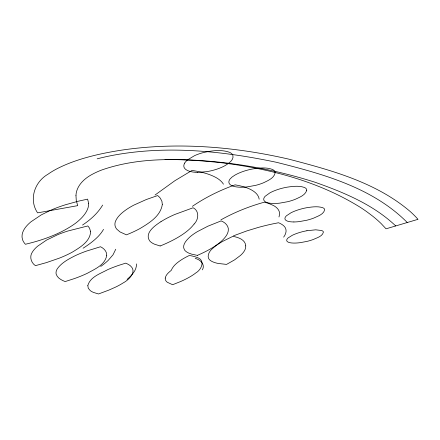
<?xml version="1.0" encoding="UTF-8"?>
<svg xmlns="http://www.w3.org/2000/svg" width="440" height="440" viewBox="0 0 440 440"><rect width="100%" height="100%" fill="white"/><g stroke="black" fill="none" stroke-linecap="round" stroke-linejoin="round"><path stroke-width="0.66" d="M278.982 216.964L279.543 214.583A73.788 23.073 -11.6 0 0 273.669 205.618L268.62 203.396L264.396 202.174C249.271 206.344 234.603 212.212 220.907 219.868M115.753 249.227L113.009 254.81L108.328 260.244A147.961 45.243 -6.6 0 1 100.694 266.481M202.406 269.852C205.519 264.567 200.189 259.413 195.173 258.429M103.538 229.361C100.194 235.279 94.925 239.806 89.551 243.832A169.097 56.469 -5.5 0 1 83.088 248.21M102.647 205.079C97.741 213.301 90.425 219.808 82.511 225.06M283.652 237.122C285.543 234.603 286.995 231.072 285.428 228.03A68.91 20.185 -11.7 0 0 278.509 222.745L272.608 223.927A69.35 19.377 -12.7 0 0 258.132 227.475L246.917 230.885L233.453 235.829M194.189 223.993C198.682 219.532 199.529 210.964 193.122 207.768L174.911 214.423A69.449 21.786 -11.8 0 0 160.98 221.65M127.089 279.389C131.577 275.423 136.791 270.419 136.455 263.918M155.062 195.008L174.928 180.681L192.049 170.406C200.354 171.76 208.786 173.547 216.216 177.667A87.203 30.586 -10.1 0 1 223.448 184.195M192.385 206.338C205.563 197.302 220.039 190.251 235.059 184.855A82.115 27.264 -11 0 1 259.155 199.199M160.98 221.65C155.073 225.484 144.062 233.024 149.804 241.049A56.392 17.721 -11.5 0 0 154.605 244.228L160.111 245.971M306.933 230.736L315.695 229.818L321.624 230.511A17.661 4.928 -13.4 0 1 323.422 232.067C322.514 236.445 316.866 237.754 313.324 239.481A17.628 4.912 -13.3 0 1 306.867 241.423L299.998 242.688A20.256 5.66 -13.4 0 1 294.971 243.073A19.25 5.373 -13.4 0 1 288.052 237.963L292.286 235.301A18.909 5.275 -13.3 0 1 306.939 230.731M165.006 159.522C215.716 159.115 266.646 166.821 314.963 182.221C343.822 192.401 373.225 204.551 395.731 225.94M197.406 172.409L206.635 171.672A25.471 9.757 -12 0 0 225.346 165.462C228.778 163.268 234.185 159.989 232.859 155.183A23.793 9.119 -12.1 0 0 229.521 152.312C221.122 149.303 211.838 150.639 203.346 152.587A23.815 9.136 -12 0 0 194.585 155.645L187.847 159.676A27.22 10.417 -12.1 0 0 184.69 163.081M197.362 255.393L191.538 254.122L188.49 252.967A54.071 16.016 -12.1 0 1 184.525 249.953C181.577 245.212 186.45 240.202 189.706 237.127A65.731 19.481 -12.4 0 1 197.335 231.666L207.867 226.21L221.084 220.907C225.192 222.321 229.191 226.198 228.25 230.89A85.47 26.296 -10.2 0 1 226.694 235.021A88.957 27.396 -10.2 0 1 197.34 255.387M407.264 222.514C372.592 187.566 322.817 173.954 276.463 162.299C222.481 150.953 166.073 145.079 111.469 155.584A97.168 35.7 -9.7 0 0 97.158 158.829M293.898 221.953A20.867 6.303 -13.6 0 1 286.358 215.848L290.939 212.801A20.493 6.182 -13.6 0 1 306.823 207.697C312.054 206.932 317.609 206.047 322.751 207.713A19.14 5.775 -13.6 0 1 324.693 209.578C323.834 214.495 317.669 216.15 313.742 218.081A19.107 5.759 -13.6 0 1 306.757 220.242L299.327 221.601A21.962 6.639 -13.6 0 1 293.887 221.958M197.417 172.398A25.911 9.922 -12.1 0 1 184.712 163.081M194.101 224.004A97.323 32.01 -9.2 0 1 160.166 245.988M87.819 285.566L88.281 288.261L90.206 290.56A57.387 15.62 -10.3 0 0 93.61 292.463L98.511 293.964L109.026 290.037L115.808 287.001A78.942 22.077 -8.6 0 0 123.332 282.816C128.832 279.901 137.291 271.788 130.499 265.925A66.781 18.689 -8.8 0 0 125.719 263.148L119.158 265.227A63.679 17.396 -10.4 0 0 107.762 269.621C100.59 273.598 90.167 276.793 87.819 285.566M165.253 278.053L165.248 278.988A54.61 14.569 -11.6 0 0 167.294 282.266L172.623 284.724L180.395 281.622A71.566 19.762 -10 0 0 195.844 272.905C201.922 269.412 205.678 259.771 196.576 257.307A49.709 13.789 -10.4 0 0 191.417 255.849L189.299 255.481A60.907 16.66 -11.9 0 0 180.763 260.238C176.941 262.839 172.992 265.903 171.259 270.353C168.751 272.388 165.875 274.692 165.253 278.053M88.66 203.324C88.842 208.615 85.745 213.334 82.335 217.113A117.568 41.58 -5.9 0 1 75.372 223.372C65.907 230.197 55.176 235.081 44.187 238.893A89.419 31.213 -6.5 0 1 29.403 243.282L25.399 244.266A94.375 31.521 -9.5 0 1 22.473 239.421C21.203 235.494 22.655 231.27 24.992 228.047A85.245 28.479 -9.3 0 1 31.026 221.755L41.217 214.918L50.683 210.243A74.283 25.003 -9.1 0 1 65.599 204.721L78.392 201.179L87.609 199.133L88.66 203.324M90.624 231.754C90.035 241.621 80.064 247.379 72.517 252.016A87.555 28.314 -7 0 1 59.224 258.187L46.354 262.631L35.425 265.661C30.905 262.702 29.145 256.273 32.544 251.796A76.907 23.898 -9.4 0 1 37.615 246.213L46.514 240.103L57.805 234.641A62.167 19.53 -9.2 0 1 67.898 231.011L87.835 225.946L89.54 228.151L90.624 231.754M75.961 195.371L76.263 200.415L77.693 205.651L37.582 212.861C28.606 199.601 34.556 181.847 47.988 174.224A72.688 27.561 -9.2 0 1 56.001 169.279C69.35 162.261 83.897 157.828 98.538 154.451A125.373 45.117 -9.7 0 1 123.261 149.897C178.343 141.999 234.735 146.702 288.789 159.137C331.293 170.236 376.074 182.309 410.157 211.481A1139.177 219.764 -3.4 0 1 418 219.323L386.045 228.816L381.26 223.707A1071.461 208.109 -3.4 0 0 372.147 215.749L366.68 211.657A1137.026 216.056 -3.2 0 0 360.575 207.51C318.362 181.148 268.994 168.46 219.984 162.58C180.686 158.482 139.524 156.767 101.673 170.022A47.421 17.87 -9.7 0 0 92.675 174.097C84.491 178.31 76.483 185.592 75.961 195.371M245.74 245.867L245.702 246.703A72.397 20.675 -10.8 0 1 240.504 255.415L234.504 259.919L226.551 264.407L218.196 263.456A53.267 14.955 -12.5 0 1 211.162 260.992C205.629 258.214 208.758 251.4 212.531 248.584A65.797 18.447 -12.7 0 1 222.827 241.296L232.892 236.324C238.073 237.292 245.382 239.564 245.74 245.867M275.187 172.7C274.208 178.162 268.021 180.56 263.582 182.749A22.143 7.843 -13 0 1 255.635 185.367L246.978 186.918A25.46 9.048 -13 0 1 240.51 187.231A24.189 8.591 -13 0 1 230.043 179.014L232.084 177.018L234.911 175.142A23.749 8.426 -13 0 1 253.055 168.889C259.391 167.965 266.173 167.123 272.322 169.4A22.187 7.876 -13 0 1 275.038 171.919L275.187 172.7M162.316 204.452C160.633 216.018 149.292 222.976 140.085 228.487A85.157 29.282 -8.5 0 1 129.415 233.618L126.429 234.845L119.977 231.913L116.782 229.169A63.465 21.175 -11 0 1 115.561 221.095C117.761 216.09 122.188 212.52 126.555 209.446A65.269 21.802 -11 0 1 133.898 205.09L146.344 199.513L157.63 195.569A68.327 23.744 -9 0 1 160.369 198.303L161.909 201.267L162.316 204.452M106.733 255.255C105.314 264.787 94.996 269.005 87.538 273.169A82.275 24.635 -7.8 0 1 74.432 278.57L65.148 281.578C61.584 280.121 57.387 278.168 56.194 274.17A65.896 19.19 -9.8 0 1 57.31 268.774C61.562 262.752 68.376 259.182 74.789 255.899A65.346 19.091 -9.8 0 1 86.389 251.119L100.524 246.741C103.774 248.331 106.948 251.356 106.733 255.255M306.741 190.333C305.261 195.283 299.525 197.274 295.273 199.298A20.62 6.743 -13.5 0 1 287.788 201.685L279.757 203.137A23.711 7.777 -13.5 0 1 273.829 203.478A22.528 7.381 -13.5 0 1 265.095 196.323L269.885 192.869A22.121 7.244 -13.5 0 1 286.946 187.198C292.688 186.368 298.82 185.482 304.42 187.462A20.664 6.771 -13.5 0 1 306.675 189.646L306.741 190.333"/></g></svg>
